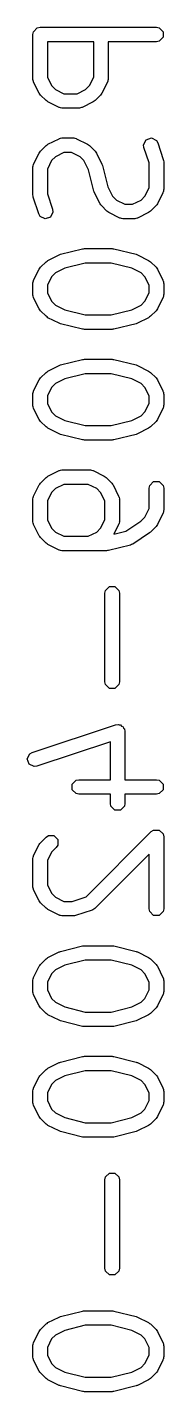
# Model space of a CAD drawing. Header units: inches. Extents: x 0.38 to 5.39, y 0.07 to 3.28.
# Drawn here: x 4.413 to 4.45, y 1.1086 to 1.4785 of the extents above; entities that cross this region are included whole.
import ezdxf

# ---------------------------------------------------------------- set-up
doc = ezdxf.new("R2010")
doc.units = ezdxf.units.IN
doc.header["$MEASUREMENT"] = 0
doc.layers.add('BLACK', color=250, linetype='CONTINUOUS')

msp = doc.modelspace()

# ---------------------------------------------------------------- linework, layer by layer
at = {"layer": 'BLACK', "linetype": 'CONTINUOUS'}
for p, q in [((4.41452, 1.47655), (4.41467, 1.47731)), ((4.41452, 1.46455), (4.41452, 1.47655)), ((4.41467, 1.47731), (4.41574, 1.47837)), ((4.41574, 1.47837), (4.41649, 1.47852)), ((4.41649, 1.47852), (4.44799, 1.47852)), ((4.44799, 1.47852), (4.44874, 1.47837)), ((4.44874, 1.47837), (4.44981, 1.47731)), ((4.44981, 1.47731), (4.44981, 1.4758)), ((4.43102, 1.47458), (4.41846, 1.47458)), ((4.41846, 1.47458), (4.41846, 1.46502)), ((4.43102, 1.46502), (4.43102, 1.47458)), ((4.44799, 1.47458), (4.43496, 1.47458)), ((4.43496, 1.47458), (4.43496, 1.46455)), ((4.44874, 1.47473), (4.44799, 1.47458)), ((4.44981, 1.4758), (4.44874, 1.47473)), ((4.41846, 1.46502), (4.41961, 1.46272)), ((4.42987, 1.46272), (4.43102, 1.46502)), ((4.41454, 1.46446), (4.41452, 1.46455)), ((4.41453, 1.46441), (4.41454, 1.46446)), ((4.41461, 1.46411), (4.41453, 1.46441)), ((4.41467, 1.4638), (4.41461, 1.46411)), ((4.41471, 1.46377), (4.41467, 1.4638)), ((4.41473, 1.46367), (4.41471, 1.46377)), ((4.41623, 1.46067), (4.41473, 1.46367)), ((4.41961, 1.46272), (4.42066, 1.46167)), ((4.42066, 1.46167), (4.42296, 1.46052)), ((4.42653, 1.46052), (4.42882, 1.46167)), ((4.42882, 1.46167), (4.42987, 1.46272)), ((4.43475, 1.46367), (4.43325, 1.46067)), ((4.43478, 1.46377), (4.43475, 1.46367)), ((4.43481, 1.4638), (4.43478, 1.46377)), ((4.43487, 1.46411), (4.43481, 1.4638)), ((4.43495, 1.46441), (4.43487, 1.46411)), ((4.43496, 1.46455), (4.43494, 1.46446)), ((4.43494, 1.46446), (4.43495, 1.46441)), ((4.41642, 1.46042), (4.41623, 1.46067)), ((4.4166, 1.46016), (4.41642, 1.46042)), ((4.4181, 1.45866), (4.4166, 1.46016)), ((4.41836, 1.45849), (4.4181, 1.45866)), ((4.41861, 1.45829), (4.41836, 1.45849)), ((4.42161, 1.45679), (4.41861, 1.45829)), ((4.42296, 1.46052), (4.42653, 1.46052)), ((4.43087, 1.45829), (4.42787, 1.45679)), ((4.43112, 1.45849), (4.43087, 1.45829)), ((4.43138, 1.45866), (4.43112, 1.45849)), ((4.43288, 1.46016), (4.43138, 1.45866)), ((4.43306, 1.46042), (4.43288, 1.46016)), ((4.43325, 1.46067), (4.43306, 1.46042)), ((4.42171, 1.45677), (4.42161, 1.45679)), ((4.42174, 1.45674), (4.42171, 1.45677)), ((4.42205, 1.45667), (4.42174, 1.45674)), ((4.42235, 1.45659), (4.42205, 1.45667)), ((4.42239, 1.45661), (4.42235, 1.45659)), ((4.42249, 1.45659), (4.42239, 1.45661)), ((4.42699, 1.45659), (4.42249, 1.45659)), ((4.42709, 1.45661), (4.42699, 1.45659)), ((4.42713, 1.45659), (4.42709, 1.45661)), ((4.42743, 1.45667), (4.42713, 1.45659)), ((4.42774, 1.45674), (4.42743, 1.45667)), ((4.42778, 1.45677), (4.42774, 1.45674)), ((4.42787, 1.45679), (4.42778, 1.45677)), ((4.4166, 1.44495), (4.4181, 1.44645)), ((4.4181, 1.44645), (4.41836, 1.44662)), ((4.41836, 1.44662), (4.41861, 1.44682)), ((4.41861, 1.44682), (4.42161, 1.44832)), ((4.42161, 1.44832), (4.42171, 1.44834)), ((4.42171, 1.44834), (4.42174, 1.44837)), ((4.42174, 1.44837), (4.42205, 1.44844)), ((4.42205, 1.44844), (4.42235, 1.44852)), ((4.42235, 1.44852), (4.42239, 1.44851)), ((4.42239, 1.44851), (4.42249, 1.44852)), ((4.42249, 1.44852), (4.42549, 1.44852)), ((4.42549, 1.44852), (4.42559, 1.44851)), ((4.42559, 1.44851), (4.42563, 1.44852)), ((4.42563, 1.44852), (4.42593, 1.44844)), ((4.42593, 1.44844), (4.42624, 1.44837)), ((4.42624, 1.44837), (4.42628, 1.44834)), ((4.42628, 1.44834), (4.42637, 1.44832)), ((4.42637, 1.44832), (4.42937, 1.44682)), ((4.42937, 1.44682), (4.42962, 1.44662)), ((4.42962, 1.44662), (4.42988, 1.44645)), ((4.42988, 1.44645), (4.43138, 1.44495)), ((4.44452, 1.4467), (4.4452, 1.44804)), ((4.44462, 1.44593), (4.44452, 1.4467)), ((4.4452, 1.44804), (4.44663, 1.44852)), ((4.44663, 1.44852), (4.44798, 1.44785)), ((4.44798, 1.44785), (4.44836, 1.44718)), ((4.44836, 1.44718), (4.44986, 1.44268)), ((4.41473, 1.44144), (4.41623, 1.44444)), ((4.41623, 1.44444), (4.41642, 1.44469)), ((4.41642, 1.44469), (4.4166, 1.44495)), ((4.42066, 1.44344), (4.41961, 1.44239)), ((4.42296, 1.44459), (4.42066, 1.44344)), ((4.42503, 1.44459), (4.42296, 1.44459)), ((4.42732, 1.44344), (4.42503, 1.44459)), ((4.42837, 1.44239), (4.42732, 1.44344)), ((4.43138, 1.44495), (4.43156, 1.44469)), ((4.43156, 1.44469), (4.43175, 1.44444)), ((4.43175, 1.44444), (4.43325, 1.44144)), ((4.44602, 1.44174), (4.44462, 1.44593)), ((4.44986, 1.44268), (4.44989, 1.44237)), ((4.41452, 1.44056), (4.41454, 1.44065)), ((4.41452, 1.43306), (4.41452, 1.44056)), ((4.41453, 1.4407), (4.41461, 1.441)), ((4.41454, 1.44065), (4.41453, 1.4407)), ((4.41461, 1.441), (4.41467, 1.44131)), ((4.41467, 1.44131), (4.41471, 1.44134)), ((4.41471, 1.44134), (4.41473, 1.44144)), ((4.41961, 1.44239), (4.41846, 1.44009)), ((4.41846, 1.44009), (4.41846, 1.43338)), ((4.42963, 1.43987), (4.42837, 1.44239)), ((4.43108, 1.43408), (4.42963, 1.43987)), ((4.43325, 1.44144), (4.43331, 1.44123)), ((4.43331, 1.44123), (4.4334, 1.44103)), ((4.4334, 1.44103), (4.43485, 1.43524)), ((4.44602, 1.43502), (4.44602, 1.44174)), ((4.44989, 1.44237), (4.44996, 1.44206)), ((4.44996, 1.44206), (4.44996, 1.43456)), ((4.43485, 1.43524), (4.43611, 1.43272)), ((4.41458, 1.43275), (4.41452, 1.43306)), ((4.41462, 1.43244), (4.41458, 1.43275)), ((4.41612, 1.42794), (4.41462, 1.43244)), ((4.41846, 1.43338), (4.41986, 1.42918)), ((4.43117, 1.43389), (4.43108, 1.43408)), ((4.43123, 1.43368), (4.43117, 1.43389)), ((4.43273, 1.43068), (4.43123, 1.43368)), ((4.43611, 1.43272), (4.43716, 1.43168)), ((4.43716, 1.43168), (4.43945, 1.43053)), ((4.44152, 1.43053), (4.44382, 1.43168)), ((4.44382, 1.43168), (4.44487, 1.43272)), ((4.44487, 1.43272), (4.44602, 1.43502)), ((4.44975, 1.43368), (4.44825, 1.43068)), ((4.44977, 1.43377), (4.44975, 1.43368)), ((4.44981, 1.4338), (4.44977, 1.43377)), ((4.44987, 1.43411), (4.44981, 1.4338)), ((4.44995, 1.43442), (4.44987, 1.43411)), ((4.44996, 1.43456), (4.44994, 1.43446)), ((4.44994, 1.43446), (4.44995, 1.43442)), ((4.4165, 1.42727), (4.41612, 1.42794)), ((4.41996, 1.42842), (4.41928, 1.42707)), ((4.41986, 1.42918), (4.41996, 1.42842)), ((4.43292, 1.43043), (4.43273, 1.43068)), ((4.4331, 1.43017), (4.43292, 1.43043)), ((4.4346, 1.42867), (4.4331, 1.43017)), ((4.43486, 1.42849), (4.4346, 1.42867)), ((4.43511, 1.4283), (4.43486, 1.42849)), ((4.43811, 1.4268), (4.43511, 1.4283)), ((4.43945, 1.43053), (4.44152, 1.43053)), ((4.44587, 1.4283), (4.44287, 1.4268)), ((4.44612, 1.42849), (4.44587, 1.4283)), ((4.44638, 1.42867), (4.44612, 1.42849)), ((4.44788, 1.43017), (4.44638, 1.42867)), ((4.44806, 1.43043), (4.44788, 1.43017)), ((4.44825, 1.43068), (4.44806, 1.43043)), ((4.41785, 1.4266), (4.4165, 1.42727)), ((4.41928, 1.42707), (4.41785, 1.4266)), ((4.4382, 1.42677), (4.43811, 1.4268)), ((4.43824, 1.42674), (4.4382, 1.42677)), ((4.43855, 1.42668), (4.43824, 1.42674)), ((4.43885, 1.4266), (4.43855, 1.42668)), ((4.43889, 1.42661), (4.43885, 1.4266)), ((4.43899, 1.42659), (4.43889, 1.42661)), ((4.44199, 1.42659), (4.43899, 1.42659)), ((4.44209, 1.42661), (4.44199, 1.42659)), ((4.44213, 1.4266), (4.44209, 1.42661)), ((4.44243, 1.42668), (4.44213, 1.4266)), ((4.44274, 1.42674), (4.44243, 1.42668)), ((4.44277, 1.42677), (4.44274, 1.42674)), ((4.44287, 1.4268), (4.44277, 1.42677)), ((4.41861, 1.41532), (4.42161, 1.41682)), ((4.42161, 1.41682), (4.42182, 1.41688)), ((4.42182, 1.41688), (4.42201, 1.41697)), ((4.42201, 1.41697), (4.42801, 1.41847)), ((4.42801, 1.41847), (4.42825, 1.41848)), ((4.42825, 1.41848), (4.42849, 1.41853)), ((4.42849, 1.41853), (4.43599, 1.41853)), ((4.43599, 1.41853), (4.43623, 1.41848)), ((4.43623, 1.41848), (4.43647, 1.41847)), ((4.43647, 1.41847), (4.44247, 1.41697)), ((4.44247, 1.41697), (4.44266, 1.41688)), ((4.44266, 1.41688), (4.44287, 1.41682)), ((4.44287, 1.41682), (4.44587, 1.41532)), ((4.41623, 1.41294), (4.41642, 1.41319)), ((4.41642, 1.41319), (4.4166, 1.41345)), ((4.4166, 1.41345), (4.4181, 1.41495)), ((4.4181, 1.41495), (4.41836, 1.41513)), ((4.41836, 1.41513), (4.41861, 1.41532)), ((4.42318, 1.4132), (4.42066, 1.41194)), ((4.42873, 1.41459), (4.42318, 1.4132)), ((4.43575, 1.41459), (4.42873, 1.41459)), ((4.4413, 1.4132), (4.43575, 1.41459)), ((4.44382, 1.41194), (4.4413, 1.4132)), ((4.44587, 1.41532), (4.44612, 1.41513)), ((4.44612, 1.41513), (4.44638, 1.41495)), ((4.44638, 1.41495), (4.44788, 1.41345)), ((4.44788, 1.41345), (4.44806, 1.41319)), ((4.44806, 1.41319), (4.44825, 1.41294)), ((4.41453, 1.4092), (4.41461, 1.4095)), ((4.41461, 1.4095), (4.41467, 1.40981)), ((4.41467, 1.40981), (4.41471, 1.40985)), ((4.41471, 1.40985), (4.41473, 1.40994)), ((4.41473, 1.40994), (4.41623, 1.41294)), ((4.41961, 1.41089), (4.41846, 1.4086)), ((4.42066, 1.41194), (4.41961, 1.41089)), ((4.44487, 1.41089), (4.44382, 1.41194)), ((4.44602, 1.4086), (4.44487, 1.41089)), ((4.44825, 1.41294), (4.44975, 1.40994)), ((4.44975, 1.40994), (4.44977, 1.40985)), ((4.44977, 1.40985), (4.44981, 1.40981)), ((4.44981, 1.40981), (4.44987, 1.4095)), ((4.44987, 1.4095), (4.44995, 1.4092)), ((4.41452, 1.40906), (4.41454, 1.40916)), ((4.41452, 1.40606), (4.41452, 1.40906)), ((4.41454, 1.40596), (4.41452, 1.40606)), ((4.41454, 1.40916), (4.41453, 1.4092)), ((4.41453, 1.40592), (4.41454, 1.40596)), ((4.41461, 1.40562), (4.41453, 1.40592)), ((4.41467, 1.40531), (4.41461, 1.40562)), ((4.41846, 1.4086), (4.41846, 1.40653)), ((4.41846, 1.40653), (4.41961, 1.40423)), ((4.44487, 1.40423), (4.44602, 1.40653)), ((4.44602, 1.40653), (4.44602, 1.4086)), ((4.44987, 1.40562), (4.44981, 1.40531)), ((4.44995, 1.40592), (4.44987, 1.40562)), ((4.44995, 1.4092), (4.44994, 1.40916)), ((4.44994, 1.40916), (4.44996, 1.40906)), ((4.44996, 1.40606), (4.44994, 1.40596)), ((4.44994, 1.40596), (4.44995, 1.40592)), ((4.44996, 1.40906), (4.44996, 1.40606)), ((4.41471, 1.40528), (4.41467, 1.40531)), ((4.41473, 1.40518), (4.41471, 1.40528)), ((4.41623, 1.40218), (4.41473, 1.40518)), ((4.41642, 1.40193), (4.41623, 1.40218)), ((4.4166, 1.40167), (4.41642, 1.40193)), ((4.41961, 1.40423), (4.42066, 1.40318)), ((4.42066, 1.40318), (4.42318, 1.40192)), ((4.42318, 1.40192), (4.42873, 1.40053)), ((4.43575, 1.40053), (4.4413, 1.40192)), ((4.4413, 1.40192), (4.44382, 1.40318)), ((4.44382, 1.40318), (4.44487, 1.40423)), ((4.44806, 1.40193), (4.44788, 1.40167)), ((4.44825, 1.40218), (4.44806, 1.40193)), ((4.44975, 1.40518), (4.44825, 1.40218)), ((4.44977, 1.40528), (4.44975, 1.40518)), ((4.44981, 1.40531), (4.44977, 1.40528)), ((4.4181, 1.40017), (4.4166, 1.40167)), ((4.41836, 1.39999), (4.4181, 1.40017)), ((4.41861, 1.3998), (4.41836, 1.39999)), ((4.42161, 1.3983), (4.41861, 1.3998)), ((4.42182, 1.39824), (4.42161, 1.3983)), ((4.42201, 1.39815), (4.42182, 1.39824)), ((4.42873, 1.40053), (4.43575, 1.40053)), ((4.44266, 1.39824), (4.44247, 1.39815)), ((4.44287, 1.3983), (4.44266, 1.39824)), ((4.44587, 1.3998), (4.44287, 1.3983)), ((4.44612, 1.39999), (4.44587, 1.3998)), ((4.44638, 1.40017), (4.44612, 1.39999)), ((4.44788, 1.40167), (4.44638, 1.40017)), ((4.42801, 1.39665), (4.42201, 1.39815)), ((4.42825, 1.39664), (4.42801, 1.39665)), ((4.42849, 1.39659), (4.42825, 1.39664)), ((4.43599, 1.39659), (4.42849, 1.39659)), ((4.43623, 1.39664), (4.43599, 1.39659)), ((4.43647, 1.39665), (4.43623, 1.39664)), ((4.44247, 1.39815), (4.43647, 1.39665)), ((4.42201, 1.38697), (4.42801, 1.38847)), ((4.42801, 1.38847), (4.42825, 1.38849)), ((4.42825, 1.38849), (4.42849, 1.38853)), ((4.42849, 1.38853), (4.43599, 1.38853)), ((4.43599, 1.38853), (4.43623, 1.38849)), ((4.43623, 1.38849), (4.43647, 1.38847)), ((4.43647, 1.38847), (4.44247, 1.38697)), ((4.41642, 1.38319), (4.4166, 1.38346)), ((4.4166, 1.38346), (4.4181, 1.38496)), ((4.4181, 1.38496), (4.41836, 1.38513)), ((4.41836, 1.38513), (4.41861, 1.38532)), ((4.41861, 1.38532), (4.42161, 1.38682)), ((4.42161, 1.38682), (4.42182, 1.38688)), ((4.42182, 1.38688), (4.42201, 1.38697)), ((4.42873, 1.3846), (4.42318, 1.38321)), ((4.43575, 1.3846), (4.42873, 1.3846)), ((4.4413, 1.38321), (4.43575, 1.3846)), ((4.44247, 1.38697), (4.44266, 1.38688)), ((4.44266, 1.38688), (4.44287, 1.38682)), ((4.44287, 1.38682), (4.44587, 1.38532)), ((4.44587, 1.38532), (4.44612, 1.38513)), ((4.44612, 1.38513), (4.44638, 1.38496)), ((4.44638, 1.38496), (4.44788, 1.38346)), ((4.44788, 1.38346), (4.44806, 1.38319)), ((4.41461, 1.37951), (4.41467, 1.37982)), ((4.41467, 1.37982), (4.41471, 1.37985)), ((4.41471, 1.37985), (4.41473, 1.37994)), ((4.41473, 1.37994), (4.41623, 1.38294)), ((4.41623, 1.38294), (4.41642, 1.38319)), ((4.41961, 1.3809), (4.41846, 1.3786)), ((4.42066, 1.38195), (4.41961, 1.3809)), ((4.42318, 1.38321), (4.42066, 1.38195)), ((4.44382, 1.38195), (4.4413, 1.38321)), ((4.44487, 1.3809), (4.44382, 1.38195)), ((4.44602, 1.3786), (4.44487, 1.3809)), ((4.44806, 1.38319), (4.44825, 1.38294)), ((4.44825, 1.38294), (4.44975, 1.37994)), ((4.44975, 1.37994), (4.44977, 1.37985)), ((4.44977, 1.37985), (4.44981, 1.37982)), ((4.44981, 1.37982), (4.44987, 1.37951)), ((4.41452, 1.37906), (4.41454, 1.37916)), ((4.41452, 1.37607), (4.41452, 1.37906)), ((4.41454, 1.37597), (4.41452, 1.37607)), ((4.41453, 1.3792), (4.41461, 1.37951)), ((4.41454, 1.37916), (4.41453, 1.3792)), ((4.41846, 1.3786), (4.41846, 1.37653)), ((4.41846, 1.37653), (4.41961, 1.37423)), ((4.44487, 1.37423), (4.44602, 1.37653)), ((4.44602, 1.37653), (4.44602, 1.3786)), ((4.44987, 1.37951), (4.44995, 1.3792)), ((4.44995, 1.3792), (4.44994, 1.37916)), ((4.44994, 1.37916), (4.44996, 1.37906)), ((4.44996, 1.37607), (4.44994, 1.37597)), ((4.44996, 1.37906), (4.44996, 1.37607)), ((4.41453, 1.37593), (4.41454, 1.37597)), ((4.41461, 1.37562), (4.41453, 1.37593)), ((4.41467, 1.37531), (4.41461, 1.37562)), ((4.41471, 1.37528), (4.41467, 1.37531)), ((4.41473, 1.37518), (4.41471, 1.37528)), ((4.41623, 1.37219), (4.41473, 1.37518)), ((4.41961, 1.37423), (4.42066, 1.37318)), ((4.42066, 1.37318), (4.42318, 1.37192)), ((4.4413, 1.37192), (4.44382, 1.37318)), ((4.44382, 1.37318), (4.44487, 1.37423)), ((4.44975, 1.37518), (4.44825, 1.37219)), ((4.44977, 1.37528), (4.44975, 1.37518)), ((4.44981, 1.37531), (4.44977, 1.37528)), ((4.44987, 1.37562), (4.44981, 1.37531)), ((4.44995, 1.37593), (4.44987, 1.37562)), ((4.44994, 1.37597), (4.44995, 1.37593)), ((4.41642, 1.37194), (4.41623, 1.37219)), ((4.4166, 1.37167), (4.41642, 1.37194)), ((4.4181, 1.37017), (4.4166, 1.37167)), ((4.41836, 1.37), (4.4181, 1.37017)), ((4.41861, 1.3698), (4.41836, 1.37)), ((4.42161, 1.36831), (4.41861, 1.3698)), ((4.42318, 1.37192), (4.42873, 1.37053)), ((4.42873, 1.37053), (4.43575, 1.37053)), ((4.43575, 1.37053), (4.4413, 1.37192)), ((4.44587, 1.3698), (4.44287, 1.36831)), ((4.44612, 1.37), (4.44587, 1.3698)), ((4.44638, 1.37017), (4.44612, 1.37)), ((4.44788, 1.37167), (4.44638, 1.37017)), ((4.44806, 1.37194), (4.44788, 1.37167)), ((4.44825, 1.37219), (4.44806, 1.37194)), ((4.42182, 1.36825), (4.42161, 1.36831)), ((4.42201, 1.36816), (4.42182, 1.36825)), ((4.42801, 1.36666), (4.42201, 1.36816)), ((4.42825, 1.36664), (4.42801, 1.36666)), ((4.42849, 1.3666), (4.42825, 1.36664)), ((4.43599, 1.3666), (4.42849, 1.3666)), ((4.43623, 1.36664), (4.43599, 1.3666)), ((4.43647, 1.36666), (4.43623, 1.36664)), ((4.44247, 1.36816), (4.43647, 1.36666)), ((4.44266, 1.36825), (4.44247, 1.36816)), ((4.44287, 1.36831), (4.44266, 1.36825)), ((4.41861, 1.35683), (4.42161, 1.35833)), ((4.42161, 1.35833), (4.42171, 1.35835)), ((4.42171, 1.35835), (4.42174, 1.35839)), ((4.42174, 1.35839), (4.42205, 1.35845)), ((4.42205, 1.35845), (4.42235, 1.35853)), ((4.42235, 1.35853), (4.42239, 1.35852)), ((4.42239, 1.35852), (4.42249, 1.35854)), ((4.42249, 1.35854), (4.42999, 1.35854)), ((4.42999, 1.35854), (4.43009, 1.35852)), ((4.43009, 1.35852), (4.43013, 1.35853)), ((4.43013, 1.35853), (4.43043, 1.35845)), ((4.43043, 1.35845), (4.43074, 1.35839)), ((4.43074, 1.35839), (4.43078, 1.35835)), ((4.43078, 1.35835), (4.43087, 1.35833)), ((4.43087, 1.35833), (4.43387, 1.35683)), ((4.41473, 1.35145), (4.41623, 1.35445)), ((4.41623, 1.35445), (4.41642, 1.3547)), ((4.41642, 1.3547), (4.4166, 1.35496)), ((4.4166, 1.35496), (4.4181, 1.35646)), ((4.4181, 1.35646), (4.41836, 1.35664)), ((4.41836, 1.35664), (4.41861, 1.35683)), ((4.42296, 1.3546), (4.42066, 1.35345)), ((4.42953, 1.3546), (4.42296, 1.3546)), ((4.43182, 1.35345), (4.42953, 1.3546)), ((4.43387, 1.35683), (4.43412, 1.35664)), ((4.43412, 1.35664), (4.43438, 1.35646)), ((4.43438, 1.35646), (4.43588, 1.35496)), ((4.43588, 1.35496), (4.43606, 1.3547)), ((4.43606, 1.3547), (4.43625, 1.35445)), ((4.43625, 1.35445), (4.43775, 1.35145)), ((4.44602, 1.35357), (4.44617, 1.35432)), ((4.44617, 1.35432), (4.44723, 1.35539)), ((4.44723, 1.35539), (4.44874, 1.35539)), ((4.44874, 1.35539), (4.44981, 1.35432)), ((4.44981, 1.35432), (4.44996, 1.35357)), ((4.41452, 1.35057), (4.41454, 1.35067)), ((4.41452, 1.34457), (4.41452, 1.35057)), ((4.41453, 1.35071), (4.41461, 1.35101)), ((4.41454, 1.35067), (4.41453, 1.35071)), ((4.41461, 1.35101), (4.41467, 1.35132)), ((4.41467, 1.35132), (4.41471, 1.35135)), ((4.41471, 1.35135), (4.41473, 1.35145)), ((4.41961, 1.3524), (4.41846, 1.3501)), ((4.41846, 1.3501), (4.41846, 1.34503)), ((4.42066, 1.35345), (4.41961, 1.3524)), ((4.43287, 1.3524), (4.43182, 1.35345)), ((4.43402, 1.3501), (4.43287, 1.3524)), ((4.43402, 1.34503), (4.43402, 1.3501)), ((4.43775, 1.35145), (4.43778, 1.35135)), ((4.43778, 1.35135), (4.43781, 1.35132)), ((4.43781, 1.35132), (4.43787, 1.35101)), ((4.43787, 1.35101), (4.43795, 1.35071)), ((4.43795, 1.35071), (4.43794, 1.35067)), ((4.43794, 1.35067), (4.43796, 1.35057)), ((4.43796, 1.35057), (4.43796, 1.34457)), ((4.44602, 1.34803), (4.44602, 1.35357)), ((4.44996, 1.35357), (4.44996, 1.34757)), ((4.44487, 1.34574), (4.44602, 1.34803)), ((4.44975, 1.34669), (4.44825, 1.34369)), ((4.44977, 1.34678), (4.44975, 1.34669)), ((4.44981, 1.34682), (4.44977, 1.34678)), ((4.44987, 1.34712), (4.44981, 1.34682)), ((4.44995, 1.34743), (4.44987, 1.34712)), ((4.44996, 1.34757), (4.44994, 1.34747)), ((4.44994, 1.34747), (4.44995, 1.34743)), ((4.41454, 1.34447), (4.41452, 1.34457)), ((4.41453, 1.34443), (4.41454, 1.34447)), ((4.41461, 1.34413), (4.41453, 1.34443)), ((4.41467, 1.34382), (4.41461, 1.34413)), ((4.41471, 1.34378), (4.41467, 1.34382)), ((4.41473, 1.34369), (4.41471, 1.34378)), ((4.41623, 1.34069), (4.41473, 1.34369)), ((4.41846, 1.34503), (4.41961, 1.34274)), ((4.41961, 1.34274), (4.42066, 1.34169)), ((4.43182, 1.34169), (4.43287, 1.34274)), ((4.43287, 1.34274), (4.43402, 1.34503)), ((4.43775, 1.34369), (4.43645, 1.34109)), ((4.43778, 1.34378), (4.43775, 1.34369)), ((4.43781, 1.34382), (4.43778, 1.34378)), ((4.43787, 1.34413), (4.43781, 1.34382)), ((4.43795, 1.34443), (4.43787, 1.34413)), ((4.43796, 1.34457), (4.43794, 1.34447)), ((4.43794, 1.34447), (4.43795, 1.34443)), ((4.43968, 1.3419), (4.44373, 1.3446)), ((4.44373, 1.3446), (4.44487, 1.34574)), ((4.44788, 1.34318), (4.44638, 1.34168)), ((4.44806, 1.34344), (4.44788, 1.34318)), ((4.44825, 1.34369), (4.44806, 1.34344)), ((4.41642, 1.34044), (4.41623, 1.34069)), ((4.4166, 1.34018), (4.41642, 1.34044)), ((4.4181, 1.33868), (4.4166, 1.34018)), ((4.42066, 1.34169), (4.42296, 1.34054)), ((4.42296, 1.34054), (4.42953, 1.34054)), ((4.42953, 1.34054), (4.43182, 1.34169)), ((4.43645, 1.34109), (4.43968, 1.3419)), ((4.44608, 1.34143), (4.44158, 1.33843)), ((4.44622, 1.34157), (4.44608, 1.34143)), ((4.44638, 1.34168), (4.44622, 1.34157)), ((4.41836, 1.3385), (4.4181, 1.33868)), ((4.41861, 1.33831), (4.41836, 1.3385)), ((4.42161, 1.33681), (4.41861, 1.33831)), ((4.42171, 1.33678), (4.42161, 1.33681)), ((4.42174, 1.33675), (4.42171, 1.33678)), ((4.42205, 1.33669), (4.42174, 1.33675)), ((4.42235, 1.33661), (4.42205, 1.33669)), ((4.42239, 1.33662), (4.42235, 1.33661)), ((4.42249, 1.3366), (4.42239, 1.33662)), ((4.43449, 1.3366), (4.42249, 1.3366)), ((4.43473, 1.33665), (4.43449, 1.3366)), ((4.43497, 1.33666), (4.43473, 1.33665)), ((4.44097, 1.33816), (4.43497, 1.33666)), ((4.44127, 1.3383), (4.44097, 1.33816)), ((4.44158, 1.33843), (4.44127, 1.3383)), ((4.43402, 1.32507), (4.43417, 1.32582)), ((4.43402, 1.30107), (4.43402, 1.32507)), ((4.43417, 1.32582), (4.43524, 1.32689)), ((4.43524, 1.32689), (4.43674, 1.32689)), ((4.43674, 1.32689), (4.43781, 1.32582)), ((4.43781, 1.32582), (4.43796, 1.32507)), ((4.43796, 1.32507), (4.43796, 1.30107)), ((4.43417, 1.30032), (4.43402, 1.30107)), ((4.43524, 1.29926), (4.43417, 1.30032)), ((4.43674, 1.29926), (4.43524, 1.29926)), ((4.43781, 1.30032), (4.43674, 1.29926)), ((4.43796, 1.30107), (4.43781, 1.30032)), ((4.41437, 1.28194), (4.43687, 1.28944)), ((4.43687, 1.28944), (4.43763, 1.28954)), ((4.43763, 1.28954), (4.43792, 1.28939)), ((4.43792, 1.28939), (4.43824, 1.28939)), ((4.43824, 1.28939), (4.43857, 1.28907)), ((4.43857, 1.28907), (4.43898, 1.28887)), ((4.43898, 1.28887), (4.43908, 1.28856)), ((4.43908, 1.28856), (4.43931, 1.28833)), ((4.43931, 1.28833), (4.43946, 1.28758)), ((4.43946, 1.28758), (4.43946, 1.27455)), ((4.43552, 1.28485), (4.41561, 1.27821)), ((4.43552, 1.27455), (4.43552, 1.28485)), ((4.41303, 1.28022), (4.4137, 1.28156)), ((4.4135, 1.27879), (4.41303, 1.28022)), ((4.4137, 1.28156), (4.41437, 1.28194)), ((4.41485, 1.27811), (4.4135, 1.27879)), ((4.41561, 1.27821), (4.41485, 1.27811)), ((4.42517, 1.27333), (4.42624, 1.2744)), ((4.42517, 1.27182), (4.42517, 1.27333)), ((4.42624, 1.2744), (4.42699, 1.27455)), ((4.42699, 1.27455), (4.43552, 1.27455)), ((4.43946, 1.27455), (4.44799, 1.27455)), ((4.44799, 1.27455), (4.44874, 1.2744)), ((4.44874, 1.2744), (4.44981, 1.27333)), ((4.44981, 1.27333), (4.44981, 1.27182)), ((4.42624, 1.27076), (4.42517, 1.27182)), ((4.42699, 1.27061), (4.42624, 1.27076)), ((4.43552, 1.27061), (4.42699, 1.27061)), ((4.43552, 1.26808), (4.43552, 1.27061)), ((4.44799, 1.27061), (4.43946, 1.27061)), ((4.43946, 1.27061), (4.43946, 1.26808)), ((4.44874, 1.27076), (4.44799, 1.27061)), ((4.44981, 1.27182), (4.44874, 1.27076)), ((4.43567, 1.26733), (4.43552, 1.26808)), ((4.43674, 1.26626), (4.43567, 1.26733)), ((4.43824, 1.26626), (4.43674, 1.26626)), ((4.43931, 1.26733), (4.43824, 1.26626)), ((4.43946, 1.26808), (4.43931, 1.26733)), ((4.4166, 1.25747), (4.4181, 1.25897)), ((4.4181, 1.25897), (4.41874, 1.2594)), ((4.41874, 1.2594), (4.42024, 1.2594)), ((4.42024, 1.2594), (4.42131, 1.25833)), ((4.42131, 1.25833), (4.42131, 1.25683)), ((4.42893, 1.2428), (4.4466, 1.26047)), ((4.4466, 1.26047), (4.44723, 1.2609)), ((4.44723, 1.2609), (4.44874, 1.2609)), ((4.44874, 1.2609), (4.44981, 1.25983)), ((4.44981, 1.25983), (4.44996, 1.25908)), ((4.44996, 1.25908), (4.44996, 1.23958)), ((4.41471, 1.25387), (4.41473, 1.25396)), ((4.41473, 1.25396), (4.41623, 1.25696)), ((4.41623, 1.25696), (4.41642, 1.25721)), ((4.41642, 1.25721), (4.4166, 1.25747)), ((4.41961, 1.25491), (4.41846, 1.25262)), ((4.42088, 1.25619), (4.41961, 1.25491)), ((4.42131, 1.25683), (4.42088, 1.25619)), ((4.44602, 1.25433), (4.43138, 1.23969)), ((4.44602, 1.23958), (4.44602, 1.25433)), ((4.41452, 1.25308), (4.41454, 1.25318)), ((4.41452, 1.24558), (4.41452, 1.25308)), ((4.41453, 1.25322), (4.41461, 1.25352)), ((4.41454, 1.25318), (4.41453, 1.25322)), ((4.41461, 1.25352), (4.41467, 1.25383)), ((4.41467, 1.25383), (4.41471, 1.25387)), ((4.41846, 1.25262), (4.41846, 1.24605)), ((4.41454, 1.24548), (4.41452, 1.24558)), ((4.41453, 1.24544), (4.41454, 1.24548)), ((4.41461, 1.24514), (4.41453, 1.24544)), ((4.41467, 1.24483), (4.41461, 1.24514)), ((4.41471, 1.2448), (4.41467, 1.24483)), ((4.41473, 1.2447), (4.41471, 1.2448)), ((4.41623, 1.2417), (4.41473, 1.2447)), ((4.41846, 1.24605), (4.41961, 1.24375)), ((4.41961, 1.24375), (4.42066, 1.2427)), ((4.41642, 1.24145), (4.41623, 1.2417)), ((4.4166, 1.24119), (4.41642, 1.24145)), ((4.4181, 1.23969), (4.4166, 1.24119)), ((4.41836, 1.23951), (4.4181, 1.23969)), ((4.41861, 1.23932), (4.41836, 1.23951)), ((4.42161, 1.23782), (4.41861, 1.23932)), ((4.42066, 1.2427), (4.42296, 1.24155)), ((4.42296, 1.24155), (4.42517, 1.24155)), ((4.42517, 1.24155), (4.42893, 1.2428)), ((4.43061, 1.23921), (4.42611, 1.23771)), ((4.4307, 1.23926), (4.43061, 1.23921)), ((4.43074, 1.23926), (4.4307, 1.23926)), ((4.43101, 1.23944), (4.43074, 1.23926)), ((4.43128, 1.23959), (4.43101, 1.23944)), ((4.4313, 1.23964), (4.43128, 1.23959)), ((4.43138, 1.23969), (4.4313, 1.23964)), ((4.44617, 1.23883), (4.44602, 1.23958)), ((4.44996, 1.23958), (4.44981, 1.23883)), ((4.42171, 1.2378), (4.42161, 1.23782)), ((4.42174, 1.23776), (4.42171, 1.2378)), ((4.42205, 1.2377), (4.42174, 1.23776)), ((4.42235, 1.23762), (4.42205, 1.2377)), ((4.42239, 1.23763), (4.42235, 1.23762)), ((4.42249, 1.23761), (4.42239, 1.23763)), ((4.42549, 1.23761), (4.42249, 1.23761)), ((4.4258, 1.23768), (4.42549, 1.23761)), ((4.42611, 1.23771), (4.4258, 1.23768)), ((4.44723, 1.23776), (4.44617, 1.23883)), ((4.44874, 1.23776), (4.44723, 1.23776)), ((4.44981, 1.23883), (4.44874, 1.23776)), ((4.42201, 1.22799), (4.42801, 1.22949)), ((4.42801, 1.22949), (4.42825, 1.22951)), ((4.42825, 1.22951), (4.42849, 1.22955)), ((4.42849, 1.22955), (4.43599, 1.22955)), ((4.43599, 1.22955), (4.43623, 1.22951)), ((4.43623, 1.22951), (4.43647, 1.22949)), ((4.43647, 1.22949), (4.44247, 1.22799)), ((4.41642, 1.22421), (4.4166, 1.22448)), ((4.4166, 1.22448), (4.4181, 1.22598)), ((4.4181, 1.22598), (4.41836, 1.22615)), ((4.41836, 1.22615), (4.41861, 1.22634)), ((4.41861, 1.22634), (4.42161, 1.22784)), ((4.42161, 1.22784), (4.42182, 1.2279)), ((4.42182, 1.2279), (4.42201, 1.22799)), ((4.42873, 1.22562), (4.42318, 1.22423)), ((4.43575, 1.22562), (4.42873, 1.22562)), ((4.4413, 1.22423), (4.43575, 1.22562)), ((4.44247, 1.22799), (4.44266, 1.2279)), ((4.44266, 1.2279), (4.44287, 1.22784)), ((4.44287, 1.22784), (4.44587, 1.22634)), ((4.44587, 1.22634), (4.44612, 1.22615)), ((4.44612, 1.22615), (4.44638, 1.22598)), ((4.44638, 1.22598), (4.44788, 1.22448)), ((4.44788, 1.22448), (4.44806, 1.22421)), ((4.41461, 1.22053), (4.41467, 1.22084)), ((4.41467, 1.22084), (4.41471, 1.22087)), ((4.41471, 1.22087), (4.41473, 1.22096)), ((4.41473, 1.22096), (4.41623, 1.22396)), ((4.41623, 1.22396), (4.41642, 1.22421)), ((4.41961, 1.22192), (4.41846, 1.21962)), ((4.42066, 1.22297), (4.41961, 1.22192)), ((4.42318, 1.22423), (4.42066, 1.22297)), ((4.44382, 1.22297), (4.4413, 1.22423)), ((4.44487, 1.22192), (4.44382, 1.22297)), ((4.44602, 1.21962), (4.44487, 1.22192)), ((4.44806, 1.22421), (4.44825, 1.22396)), ((4.44825, 1.22396), (4.44975, 1.22096)), ((4.44975, 1.22096), (4.44977, 1.22087)), ((4.44977, 1.22087), (4.44981, 1.22084)), ((4.44981, 1.22084), (4.44987, 1.22053)), ((4.41452, 1.22008), (4.41454, 1.22018)), ((4.41452, 1.21708), (4.41452, 1.22008)), ((4.41454, 1.21699), (4.41452, 1.21708)), ((4.41453, 1.22022), (4.41461, 1.22053)), ((4.41454, 1.22018), (4.41453, 1.22022)), ((4.41453, 1.21695), (4.41454, 1.21699)), ((4.41461, 1.21664), (4.41453, 1.21695)), ((4.41846, 1.21962), (4.41846, 1.21755)), ((4.41846, 1.21755), (4.41961, 1.21525)), ((4.44487, 1.21525), (4.44602, 1.21755)), ((4.44602, 1.21755), (4.44602, 1.21962)), ((4.44987, 1.22053), (4.44995, 1.22022)), ((4.44995, 1.21695), (4.44987, 1.21664)), ((4.44995, 1.22022), (4.44994, 1.22018)), ((4.44994, 1.22018), (4.44996, 1.22008)), ((4.44996, 1.21708), (4.44994, 1.21699)), ((4.44994, 1.21699), (4.44995, 1.21695)), ((4.44996, 1.22008), (4.44996, 1.21708)), ((4.41467, 1.21633), (4.41461, 1.21664)), ((4.41471, 1.2163), (4.41467, 1.21633)), ((4.41473, 1.2162), (4.41471, 1.2163)), ((4.41623, 1.2132), (4.41473, 1.2162)), ((4.41961, 1.21525), (4.42066, 1.2142)), ((4.42066, 1.2142), (4.42318, 1.21294)), ((4.4413, 1.21294), (4.44382, 1.2142)), ((4.44382, 1.2142), (4.44487, 1.21525)), ((4.44975, 1.2162), (4.44825, 1.2132)), ((4.44977, 1.2163), (4.44975, 1.2162)), ((4.44981, 1.21633), (4.44977, 1.2163)), ((4.44987, 1.21664), (4.44981, 1.21633)), ((4.41642, 1.21296), (4.41623, 1.2132)), ((4.4166, 1.21269), (4.41642, 1.21296)), ((4.4181, 1.21119), (4.4166, 1.21269)), ((4.41836, 1.21102), (4.4181, 1.21119)), ((4.41861, 1.21082), (4.41836, 1.21102)), ((4.42161, 1.20932), (4.41861, 1.21082)), ((4.42318, 1.21294), (4.42873, 1.21155)), ((4.42873, 1.21155), (4.43575, 1.21155)), ((4.43575, 1.21155), (4.4413, 1.21294)), ((4.44587, 1.21082), (4.44287, 1.20932)), ((4.44612, 1.21102), (4.44587, 1.21082)), ((4.44638, 1.21119), (4.44612, 1.21102)), ((4.44788, 1.21269), (4.44638, 1.21119)), ((4.44806, 1.21296), (4.44788, 1.21269)), ((4.44825, 1.2132), (4.44806, 1.21296)), ((4.42182, 1.20927), (4.42161, 1.20932)), ((4.42201, 1.20918), (4.42182, 1.20927)), ((4.42801, 1.20768), (4.42201, 1.20918)), ((4.42825, 1.20766), (4.42801, 1.20768)), ((4.42849, 1.20762), (4.42825, 1.20766)), ((4.43599, 1.20762), (4.42849, 1.20762)), ((4.43623, 1.20766), (4.43599, 1.20762)), ((4.43647, 1.20768), (4.43623, 1.20766)), ((4.44247, 1.20918), (4.43647, 1.20768)), ((4.44266, 1.20927), (4.44247, 1.20918)), ((4.44287, 1.20932), (4.44266, 1.20927)), ((4.42201, 1.198), (4.42801, 1.1995)), ((4.42801, 1.1995), (4.42825, 1.19951)), ((4.42825, 1.19951), (4.42849, 1.19956)), ((4.42849, 1.19956), (4.43599, 1.19956)), ((4.43599, 1.19956), (4.43623, 1.19951)), ((4.43623, 1.19951), (4.43647, 1.1995)), ((4.43647, 1.1995), (4.44247, 1.198)), ((4.4166, 1.19448), (4.4181, 1.19598)), ((4.4181, 1.19598), (4.41836, 1.19616)), ((4.41836, 1.19616), (4.41861, 1.19635)), ((4.41861, 1.19635), (4.42161, 1.19785)), ((4.42161, 1.19785), (4.42182, 1.19791)), ((4.42182, 1.19791), (4.42201, 1.198)), ((4.42873, 1.19562), (4.42318, 1.19423)), ((4.43575, 1.19562), (4.42873, 1.19562)), ((4.4413, 1.19423), (4.43575, 1.19562)), ((4.44247, 1.198), (4.44266, 1.19791)), ((4.44266, 1.19791), (4.44287, 1.19785)), ((4.44287, 1.19785), (4.44587, 1.19635)), ((4.44587, 1.19635), (4.44612, 1.19616)), ((4.44612, 1.19616), (4.44638, 1.19598)), ((4.44638, 1.19598), (4.44788, 1.19448)), ((4.41473, 1.19097), (4.41623, 1.19397)), ((4.41623, 1.19397), (4.41642, 1.19422)), ((4.41642, 1.19422), (4.4166, 1.19448)), ((4.41961, 1.19192), (4.41846, 1.18962)), ((4.42066, 1.19297), (4.41961, 1.19192)), ((4.42318, 1.19423), (4.42066, 1.19297)), ((4.44382, 1.19297), (4.4413, 1.19423)), ((4.44487, 1.19192), (4.44382, 1.19297)), ((4.44602, 1.18962), (4.44487, 1.19192)), ((4.44788, 1.19448), (4.44806, 1.19422)), ((4.44806, 1.19422), (4.44825, 1.19397)), ((4.44825, 1.19397), (4.44975, 1.19097)), ((4.41452, 1.19009), (4.41454, 1.19019)), ((4.41452, 1.18709), (4.41452, 1.19009)), ((4.41453, 1.19023), (4.41461, 1.19053)), ((4.41454, 1.19019), (4.41453, 1.19023)), ((4.41461, 1.19053), (4.41467, 1.19084)), ((4.41467, 1.19084), (4.41471, 1.19087)), ((4.41471, 1.19087), (4.41473, 1.19097)), ((4.41846, 1.18962), (4.41846, 1.18755)), ((4.41846, 1.18755), (4.41961, 1.18526)), ((4.44487, 1.18526), (4.44602, 1.18755)), ((4.44602, 1.18755), (4.44602, 1.18962)), ((4.44975, 1.19097), (4.44977, 1.19087)), ((4.44977, 1.19087), (4.44981, 1.19084)), ((4.44981, 1.19084), (4.44987, 1.19053)), ((4.44987, 1.19053), (4.44995, 1.19023)), ((4.44995, 1.19023), (4.44994, 1.19019)), ((4.44994, 1.19019), (4.44996, 1.19009)), ((4.44996, 1.19009), (4.44996, 1.18709)), ((4.41454, 1.18699), (4.41452, 1.18709)), ((4.41453, 1.18695), (4.41454, 1.18699)), ((4.41461, 1.18665), (4.41453, 1.18695)), ((4.41467, 1.18634), (4.41461, 1.18665)), ((4.41471, 1.1863), (4.41467, 1.18634)), ((4.41473, 1.18621), (4.41471, 1.1863)), ((4.41623, 1.18321), (4.41473, 1.18621)), ((4.41961, 1.18526), (4.42066, 1.18421)), ((4.42066, 1.18421), (4.42318, 1.18295)), ((4.4413, 1.18295), (4.44382, 1.18421)), ((4.44382, 1.18421), (4.44487, 1.18526)), ((4.44975, 1.18621), (4.44825, 1.18321)), ((4.44977, 1.1863), (4.44975, 1.18621)), ((4.44981, 1.18634), (4.44977, 1.1863)), ((4.44987, 1.18664), (4.44981, 1.18634)), ((4.44995, 1.18695), (4.44987, 1.18664)), ((4.44996, 1.18709), (4.44994, 1.18699)), ((4.44994, 1.18699), (4.44995, 1.18695)), ((4.41642, 1.18296), (4.41623, 1.18321)), ((4.4166, 1.1827), (4.41642, 1.18296)), ((4.4181, 1.1812), (4.4166, 1.1827)), ((4.41836, 1.18102), (4.4181, 1.1812)), ((4.41861, 1.18083), (4.41836, 1.18102)), ((4.42161, 1.17933), (4.41861, 1.18083)), ((4.42318, 1.18295), (4.42873, 1.18156)), ((4.42873, 1.18156), (4.43575, 1.18156)), ((4.43575, 1.18156), (4.4413, 1.18295)), ((4.44587, 1.18083), (4.44287, 1.17933)), ((4.44612, 1.18102), (4.44587, 1.18083)), ((4.44638, 1.1812), (4.44612, 1.18102)), ((4.44788, 1.1827), (4.44638, 1.1812)), ((4.44806, 1.18296), (4.44788, 1.1827)), ((4.44825, 1.18321), (4.44806, 1.18296)), ((4.42182, 1.17927), (4.42161, 1.17933)), ((4.42201, 1.17918), (4.42182, 1.17927)), ((4.42801, 1.17768), (4.42201, 1.17918)), ((4.42825, 1.17767), (4.42801, 1.17768)), ((4.42849, 1.17762), (4.42825, 1.17767)), ((4.43599, 1.17762), (4.42849, 1.17762)), ((4.43623, 1.17767), (4.43599, 1.17762)), ((4.43647, 1.17768), (4.43623, 1.17767)), ((4.44247, 1.17918), (4.43647, 1.17768)), ((4.44266, 1.17927), (4.44247, 1.17918)), ((4.44287, 1.17933), (4.44266, 1.17927)), ((4.43402, 1.16609), (4.43417, 1.16684)), ((4.43402, 1.14209), (4.43402, 1.16609)), ((4.43417, 1.16684), (4.43524, 1.16791)), ((4.43524, 1.16791), (4.43674, 1.16791)), ((4.43674, 1.16791), (4.43781, 1.16684)), ((4.43781, 1.16684), (4.43796, 1.16609)), ((4.43796, 1.16609), (4.43796, 1.14209)), ((4.43417, 1.14134), (4.43402, 1.14209)), ((4.43524, 1.14028), (4.43417, 1.14134)), ((4.43674, 1.14028), (4.43524, 1.14028)), ((4.43781, 1.14134), (4.43674, 1.14028)), ((4.43796, 1.14209), (4.43781, 1.14134)), ((4.41861, 1.12736), (4.42161, 1.12886)), ((4.42161, 1.12886), (4.42182, 1.12891)), ((4.42182, 1.12891), (4.42201, 1.12901)), ((4.42201, 1.12901), (4.42801, 1.13051)), ((4.42801, 1.13051), (4.42825, 1.13052)), ((4.42825, 1.13052), (4.42849, 1.13056)), ((4.42849, 1.13056), (4.43599, 1.13056)), ((4.43599, 1.13056), (4.43623, 1.13052)), ((4.43623, 1.13052), (4.43647, 1.13051)), ((4.43647, 1.13051), (4.44247, 1.12901)), ((4.44247, 1.12901), (4.44266, 1.12891)), ((4.44266, 1.12891), (4.44287, 1.12886)), ((4.44287, 1.12886), (4.44587, 1.12736)), ((4.41473, 1.12198), (4.41623, 1.12498)), ((4.41623, 1.12498), (4.41642, 1.12523)), ((4.41642, 1.12523), (4.4166, 1.12549)), ((4.4166, 1.12549), (4.4181, 1.12699)), ((4.4181, 1.12699), (4.41836, 1.12716)), ((4.41836, 1.12716), (4.41861, 1.12736)), ((4.42318, 1.12524), (4.42066, 1.12398)), ((4.42873, 1.12663), (4.42318, 1.12524)), ((4.43575, 1.12663), (4.42873, 1.12663)), ((4.4413, 1.12524), (4.43575, 1.12663)), ((4.44382, 1.12398), (4.4413, 1.12524)), ((4.44587, 1.12736), (4.44612, 1.12716)), ((4.44612, 1.12716), (4.44638, 1.12699)), ((4.44638, 1.12699), (4.44788, 1.12549)), ((4.44788, 1.12549), (4.44806, 1.12523)), ((4.44806, 1.12523), (4.44825, 1.12498)), ((4.44825, 1.12498), (4.44975, 1.12198)), ((4.41452, 1.1211), (4.41454, 1.12119)), ((4.41452, 1.1181), (4.41452, 1.1211)), ((4.41453, 1.12124), (4.41461, 1.12154)), ((4.41454, 1.12119), (4.41453, 1.12124)), ((4.41461, 1.12154), (4.41467, 1.12185)), ((4.41467, 1.12185), (4.41471, 1.12188)), ((4.41471, 1.12188), (4.41473, 1.12198)), ((4.41961, 1.12293), (4.41846, 1.12063)), ((4.42066, 1.12398), (4.41961, 1.12293)), ((4.44487, 1.12293), (4.44382, 1.12398)), ((4.44602, 1.12063), (4.44487, 1.12293)), ((4.44975, 1.12198), (4.44977, 1.12188)), ((4.44977, 1.12188), (4.44981, 1.12185)), ((4.44981, 1.12185), (4.44987, 1.12154)), ((4.44987, 1.12154), (4.44995, 1.12124)), ((4.44995, 1.12124), (4.44994, 1.12119)), ((4.44994, 1.12119), (4.44996, 1.1211)), ((4.44996, 1.1211), (4.44996, 1.1181)), ((4.41454, 1.118), (4.41452, 1.1181)), ((4.41453, 1.11796), (4.41454, 1.118)), ((4.41461, 1.11765), (4.41453, 1.11796)), ((4.41467, 1.11734), (4.41461, 1.11765)), ((4.41471, 1.11731), (4.41467, 1.11734)), ((4.41473, 1.11722), (4.41471, 1.11731)), ((4.41623, 1.11422), (4.41473, 1.11722)), ((4.41846, 1.12063), (4.41846, 1.11856)), ((4.41846, 1.11856), (4.41961, 1.11626)), ((4.44487, 1.11626), (4.44602, 1.11856)), ((4.44602, 1.11856), (4.44602, 1.12063)), ((4.44975, 1.11722), (4.44825, 1.11422)), ((4.44977, 1.11731), (4.44975, 1.11722)), ((4.44981, 1.11734), (4.44977, 1.11731)), ((4.44987, 1.11765), (4.44981, 1.11734)), ((4.44995, 1.11796), (4.44987, 1.11765)), ((4.44996, 1.1181), (4.44994, 1.118)), ((4.44994, 1.118), (4.44995, 1.11796)), ((4.41642, 1.11397), (4.41623, 1.11422)), ((4.4166, 1.11371), (4.41642, 1.11397)), ((4.4181, 1.11221), (4.4166, 1.11371)), ((4.41961, 1.11626), (4.42066, 1.11522)), ((4.42066, 1.11522), (4.42318, 1.11396)), ((4.42318, 1.11396), (4.42873, 1.11257)), ((4.43575, 1.11257), (4.4413, 1.11396)), ((4.4413, 1.11396), (4.44382, 1.11522)), ((4.44382, 1.11522), (4.44487, 1.11626)), ((4.44788, 1.11371), (4.44638, 1.11221)), ((4.44806, 1.11397), (4.44788, 1.11371)), ((4.44825, 1.11422), (4.44806, 1.11397)), ((4.41836, 1.11203), (4.4181, 1.11221)), ((4.41861, 1.11184), (4.41836, 1.11203)), ((4.42161, 1.11034), (4.41861, 1.11184)), ((4.42182, 1.11028), (4.42161, 1.11034)), ((4.42201, 1.11019), (4.42182, 1.11028)), ((4.42801, 1.10869), (4.42201, 1.11019)), ((4.42873, 1.11257), (4.43575, 1.11257)), ((4.44247, 1.11019), (4.43647, 1.10869)), ((4.44266, 1.11028), (4.44247, 1.11019)), ((4.44287, 1.11034), (4.44266, 1.11028)), ((4.44587, 1.11184), (4.44287, 1.11034)), ((4.44612, 1.11203), (4.44587, 1.11184)), ((4.44638, 1.11221), (4.44612, 1.11203)), ((4.42825, 1.10868), (4.42801, 1.10869)), ((4.42849, 1.10863), (4.42825, 1.10868)), ((4.43599, 1.10863), (4.42849, 1.10863)), ((4.43623, 1.10868), (4.43599, 1.10863)), ((4.43647, 1.10869), (4.43623, 1.10868))]:
    msp.add_line(p, q, dxfattribs=at)

doc.saveas('drawing.dxf')
